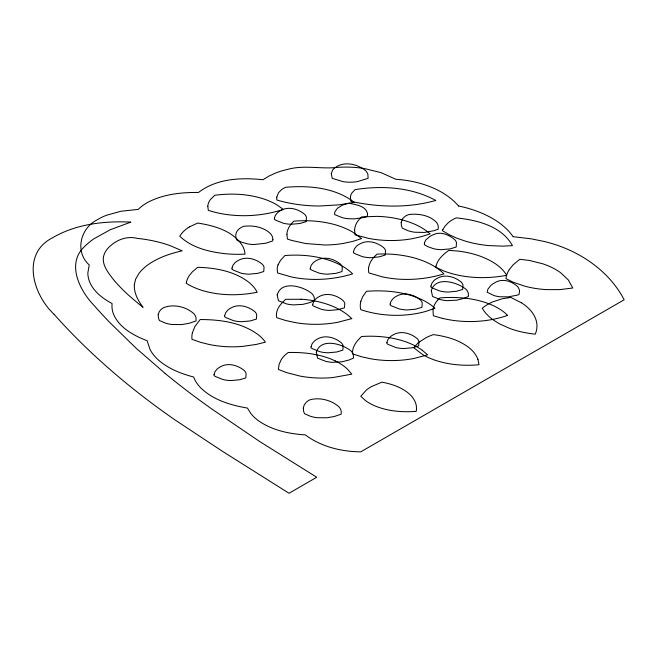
<?xml version="1.0" encoding="UTF-8"?>
<svg xmlns="http://www.w3.org/2000/svg" width="657" height="657" viewBox="0 0 657 657"><rect width="100%" height="100%" fill="white"/><g stroke="black" fill="none" stroke-linecap="round" stroke-linejoin="round"><path stroke-width="0.99" d="M437.882 299.888L439.87 297.9C457.387 296.562 475.512 298.023 491.814 304.963A59.352 34.263 0 0 1 504.954 312.921L507.549 315.319M351.807 318.612L338.059 322.226A70.726 40.833 0 0 1 294.812 322.521L285.598 320.476L276.786 317.676A35.733 20.63 0 0 1 276.449 314.013C276.934 307.928 281.393 303.156 285.754 299.313L301.029 299.264M513.257 236.701L531.267 238.844L544.292 241.489A109.358 63.138 0 0 1 560.864 246.539C587.087 256.394 611.117 274.585 624.15 299.781L360.775 451.844C341.246 451.671 321.142 446.744 305.324 434.893C289.047 433.891 272.285 430.327 258.694 420.882A60.715 35.051 0 0 1 250.925 413.614L247.434 408.063C230.632 405.205 213.123 400.023 200.648 387.802A66.267 38.262 0 0 1 194.866 379.853L193.618 376.987C181.053 373.734 168.537 368.807 158.633 360.2A72.163 41.662 0 0 1 150.1 349.639L147.135 340.737C133.897 335.612 119.705 328.139 113.653 314.522A65.314 37.704 0 0 1 111.953 306.359L112.076 303.55C104.028 299.231 96.275 293.605 91.487 285.664A68.369 39.477 0 0 1 87.857 272.869L89.245 264.943C74.496 251.861 80.376 228.135 97.137 219.865A53.102 30.657 0 0 1 106.27 215.34L120.954 211.242L138.167 209.394L140.434 207.341A54.917 31.708 0 0 1 148.63 201.913C163.954 194.119 181.537 192.287 198.513 192.452C216.547 178.515 241.111 177.39 262.923 179.739L269.107 175.986L275.989 172.873A57.98 33.474 0 0 1 287.462 169.432C303.887 164.751 320.838 169.268 337.353 167.395A68.344 39.461 0 0 1 364.446 168.553L381.134 172.676L395.834 179.262L400.975 179.714A75.892 43.814 0 0 1 420.217 183.385C434.63 187.491 448.756 194.538 458.627 206.101M442.424 318.399L433.349 315.787L432.988 309.759A44.356 25.607 0 0 1 437.882 299.888M335.119 360.857C320.542 354.024 304.158 352.095 288.201 352.505L285.91 354.32A43.165 24.925 0 0 0 280.868 360.274L279.028 364.692L278.42 369.456L286.657 372.634L299.904 376.05A69.732 40.258 0 0 0 333 377.537L351.807 374.162L347.471 369.144A57.57 33.236 0 0 0 335.119 360.857M521.428 302.795L510.809 297.432L502.449 298.721L492.898 301.809A45.185 26.091 0 0 0 483.544 307.213L482.271 308.256L483.946 310.851A65.445 37.786 0 0 0 493.415 320.049L499.575 323.893L510.259 328.648A69.658 40.217 0 0 0 535.274 334.15A59.869 34.566 0 0 0 521.444 302.787M422.188 350.214L427.641 354.862L413.894 358.476A70.726 40.833 0 0 1 370.647 358.771L361.432 356.726L352.62 353.918C351.84 346.929 356.759 340.942 361.588 336.499C375.952 335.579 390.587 336.819 404.31 341.312A62.932 36.332 0 0 1 422.196 350.214M165.227 373.513L136.188 348.276L109.662 322.373A940.528 543.011 0 0 1 93.729 305.086C79.669 290.41 66.324 263.769 84.252 246.835A96.439 55.681 0 0 1 94.123 238.663L110.236 229.745L130.833 222.107C103.978 220.826 75.769 224.045 52.248 237.933C20.843 254.16 33.105 294.911 54.186 314.375M477.918 359.404L479.01 364.75C463.842 366.089 448.263 364.873 433.842 359.781A59.434 34.312 0 0 1 422.779 354.64L413.779 347.799L418.115 342.806L425.851 337.788A51.542 29.754 0 0 1 431.821 335.169L433.349 334.618C445.865 336.253 458.627 339.702 468.786 347.496A53.184 30.707 0 0 1 477.918 359.395M301.046 299.198A66.907 38.632 0 0 1 351.733 318.637M507.598 315.36A71.137 41.071 0 0 1 442.457 318.349M458.685 206.002A92.382 53.332 0 0 1 513.109 236.734M54.145 314.391A998.722 576.608 0 0 0 174.869 419.823L222.69 451.458L289.023 493.267L316.74 477.261L259.408 441.34L213.188 409.943A1053.212 608.07 0 0 1 165.219 373.521M286.92 234.204L287.388 239.058L291.864 240.462L305.751 243.55L324.796 244.995A67.786 39.133 0 0 0 343.693 243.361L352.817 241.365L361.588 238.581L352.645 232.052A65.166 37.621 0 0 0 333.255 224.226C320.452 220.9 307.074 220.111 293.909 221.163L291.93 223.15A44.356 25.607 0 0 0 287.027 233.03L286.92 234.204M354.599 229.966L355.067 234.82L368.815 238.425A70.726 40.833 0 0 0 412.054 238.729L421.277 236.676L430.08 233.876C421.925 226.566 411.528 222.288 401.033 219.578A68.114 39.321 0 0 0 377.019 216.358L361.588 216.925L359.601 218.912A44.356 25.607 0 0 0 354.706 228.792L354.599 229.966M207.826 206.199L208.294 210.339A69.913 40.364 0 0 0 221.672 213.73C242.146 217.385 263.556 215.939 283.315 209.394L277.295 205.124A60.329 34.829 0 0 0 262.496 198.554C247.131 193.799 230.706 193.174 214.814 195.269L210.445 199.506A32.004 18.478 0 0 0 207.932 205.189L207.826 206.199M519.556 291.223L518.964 294.607L516.813 295.264L508.173 296.865L499.796 296.767A21.106 12.187 0 0 1 493.965 295.535L487.166 292.25L487.896 289.146L490.902 285.384A23.775 13.723 0 0 1 494.368 283.011C501.578 278.125 510.875 280.679 517.026 286.074A18.577 10.726 0 0 1 519.079 289.08L519.556 291.223M134.34 284.686C133.814 293.079 138.175 300.824 143.062 307.312C132.229 298.721 121.644 289.63 112.905 278.855C107.641 271.932 100.603 263.276 104.307 254.045A42.278 24.408 0 0 1 107.805 248.412C115.271 240.29 126.316 235.551 137.305 238.384A92.604 53.463 0 0 1 170.179 245.661L182.203 250.826C169.67 253.684 157.105 257.905 146.741 265.724A66.431 38.352 0 0 0 138.832 273.608L135.597 279.217L134.34 284.686M331.284 173.596L332.237 178.326L343.118 181.66A26.814 15.481 0 0 0 357.227 181.66L368.117 178.326L367.863 174.22A21.065 12.163 0 0 0 365.432 170.524C357.244 163.905 344.079 160.965 335.078 167.642A18.24 10.528 0 0 0 332.434 170.409L331.284 173.596M350.395 197.24L350.986 201.395C378.793 207.366 408.252 208.236 435.788 200.451C411.356 187.155 382.119 185.323 355.067 189.627L351.988 192.862A23.241 13.419 0 0 0 350.657 195.712L350.395 197.24M277.197 294.894L278.42 300.725L286.551 303.904A23.726 13.698 0 0 0 293.392 304.897L302.885 304.363L309.882 302.581L314.301 300.725L314.243 297.646A20.572 11.875 0 0 0 311.845 293.49C303.115 286.271 281.352 280.063 277.197 294.894M316.337 352.324L317.561 358.155L325.683 361.334A23.726 13.698 0 0 0 332.524 362.327L342.026 361.802L349.015 360.011L353.433 358.155L353.384 355.076A20.572 11.875 0 0 0 350.986 350.92C342.248 343.71 320.493 337.501 316.337 352.324M431.312 290.657L432.528 296.488L440.658 299.666A23.726 13.698 0 0 0 447.499 300.66L457.001 300.126L463.99 298.344L468.408 296.488L468.351 293.408A20.572 11.875 0 0 0 465.961 289.252C457.223 282.034 435.468 275.825 431.312 290.657M367.567 214.092L367.296 216.457L362.984 217.672L354.328 218.88L347.988 218.707A23.709 13.69 0 0 1 341.96 217.582L334.684 214.576A16.729 9.658 0 0 1 334.963 211.726L337.419 208.285L341.812 205.477A21.008 12.13 0 0 1 349.36 203.276C355.922 204.762 366.31 205.896 367.567 214.092M303.312 407.866L303.591 411.282L304.511 413.713L310.482 416.292A24.465 14.126 0 0 0 317.2 417.704L326.8 417.795L334.117 416.546L341.205 414.181L341.18 411.077A22.051 12.729 0 0 0 338.922 406.823C331.432 400.031 319.417 397.107 309.841 399.834A18.511 10.693 0 0 0 306.507 402.059L304.306 404.761L303.312 407.866M401.164 222.411L401.443 225.803L402.363 228.225L408.326 230.812A25.065 14.47 0 0 0 415.002 232.25L424.447 232.43L433.817 230.714L438.235 229.17L438.219 226.065A22.092 12.754 0 0 0 435.977 221.828C429.046 215.077 418.271 213.443 409.04 214.502A13.731 7.925 0 0 0 405.344 216.178L402.757 218.502L401.164 222.411M158.197 314.662L158.452 318.07L159.372 320.501L165.342 323.08A24.465 14.126 0 0 0 172.052 324.492L181.66 324.583L188.97 323.334L196.065 320.969L196.041 317.865A22.092 12.754 0 0 0 193.807 313.627C186.12 306.679 173.588 303.789 163.905 307.558A16.294 9.403 0 0 0 160.702 309.817L159.265 311.615L158.197 314.662M214.067 374.531L214.001 375.574L215.586 376.584L222.854 379.483A22.19 12.812 0 0 0 231.1 380.559L239.633 379.771L245.8 377.931L246.112 373.546A16.244 9.379 0 0 0 244.33 370.597C237.793 365.152 227.807 362.262 220.095 366.984A18.47 10.66 0 0 0 217.073 369.094L215.036 371.624L214.067 374.531M224.669 315.688L224.604 316.731L226.189 317.733L233.457 320.632A22.19 12.812 0 0 0 241.702 321.708L250.235 320.928L256.402 319.088L256.706 314.703A16.244 9.379 0 0 0 254.932 311.747C248.395 306.31 238.409 303.411 230.697 308.141A18.47 10.66 0 0 0 227.675 310.244L225.638 312.781L224.669 315.688M232.011 268.138L231.937 269.181L233.522 270.183L240.799 273.082A22.19 12.812 0 0 0 249.036 274.166L257.569 273.378L263.744 271.538L264.048 267.153A16.244 9.379 0 0 0 262.274 264.204C255.737 258.759 245.751 255.869 238.031 260.591A18.47 10.66 0 0 0 235.017 262.701L232.972 265.231L232.011 268.138M274.404 218.239L274.339 219.282L275.924 220.284L283.2 223.183A22.19 12.812 0 0 0 291.437 224.259L299.97 223.479L306.146 221.639L306.449 217.253A16.244 9.379 0 0 0 304.676 214.305C298.138 208.86 288.152 205.961 280.432 210.692A18.47 10.66 0 0 0 277.418 212.794L275.373 215.332L274.404 218.239M310.285 268.138L310.219 269.181L311.804 270.183L319.072 273.082A22.19 12.812 0 0 0 327.317 274.166L335.85 273.378L342.018 271.538L342.33 267.153A16.244 9.379 0 0 0 340.548 264.204C334.011 258.759 324.024 255.869 316.313 260.591A18.47 10.66 0 0 0 313.29 262.701L311.254 265.231L310.285 268.138M312.732 304.388L312.666 305.431L314.251 306.433L321.519 309.332A22.19 12.812 0 0 0 329.765 310.416L338.298 309.628L344.465 307.788L344.769 303.403A16.244 9.379 0 0 0 342.995 300.454C336.458 295.009 326.472 292.119 318.76 296.841A18.47 10.66 0 0 0 315.738 298.943L313.701 301.481L312.732 304.388M311.098 346.756L311.032 347.799L312.617 348.81L319.885 351.7A22.19 12.812 0 0 0 328.13 352.784L336.663 351.996L342.839 350.156L343.143 345.771A16.244 9.379 0 0 0 341.361 342.823C334.832 337.378 324.845 334.487 317.126 339.209A18.47 10.66 0 0 0 314.112 341.32L312.067 343.849L311.098 346.756M353.499 251.664L353.433 252.707L355.018 253.709L362.286 256.608A22.19 12.812 0 0 0 370.532 257.684L379.064 256.903L385.24 255.064L385.544 250.678A16.244 9.379 0 0 0 383.762 247.722C377.233 242.285 367.247 239.386 359.527 244.117A18.47 10.66 0 0 0 356.513 246.219L354.468 248.757L353.499 251.664M386.932 342.519L386.866 343.562L388.451 344.572L395.719 347.471A22.19 12.812 0 0 0 403.965 348.547L412.497 347.758L418.665 345.919L418.977 341.533A16.244 9.379 0 0 0 417.195 338.585C410.658 333.14 400.671 330.249 392.96 334.971A18.47 10.66 0 0 0 389.938 337.082L387.901 339.612L386.932 342.519M390.192 303.92L390.127 304.963L391.712 305.965L398.98 308.864A22.19 12.812 0 0 0 407.225 309.94L415.758 309.16L421.934 307.312L422.237 302.934A16.244 9.379 0 0 0 420.455 299.978C413.926 294.541 403.94 291.642 396.22 296.373A18.47 10.66 0 0 0 393.198 298.475L391.161 301.013L390.192 303.92M430.967 286.033L430.902 287.076L432.487 288.078L439.755 290.977A22.19 12.812 0 0 0 448 292.053L456.525 291.265L462.7 289.425L463.004 285.039A16.244 9.379 0 0 0 461.23 282.091C454.693 276.654 444.707 273.755 436.987 278.478A18.47 10.66 0 0 0 433.973 280.588L431.928 283.126L430.967 286.033M368.593 268.023L368.52 269.247A41.514 23.964 0 0 0 368.93 272.951L382.234 276.827A69.396 40.061 0 0 0 401.025 279.282C415.495 279.956 430.08 278.125 443.943 273.887A68.147 39.346 0 0 0 411.914 257.314C400.548 254.505 388.763 253.569 377.085 254.119C372.946 257.716 369.25 262.414 368.593 268.023M276.753 197.125L276.786 199.983A93.335 53.89 0 0 0 319.548 206.002L339.439 204.82L354.254 202.331C335.045 187.532 309.151 185.331 285.754 187.27A21.73 12.549 0 0 0 281.492 189.717L278.519 192.739L276.753 197.125M272.86 239.37L272.712 240.938L265.699 243.254L253.857 244.527A24.366 14.068 0 0 1 247.024 243.763L240.684 241.866L236.832 239.994C234.705 236.306 235.715 231.354 239.189 228.866A17.493 10.101 0 0 1 243.648 226.345C252.781 225.121 263.564 226.92 270.454 233.596A22.092 12.754 0 0 1 272.688 237.834L272.86 239.37M416.497 408.983L416.226 411.356C401.887 412.44 387.014 411.233 373.734 405.377A47.649 27.512 0 0 1 365.267 400.392L360.775 396.294L366.335 390.086A46.688 26.953 0 0 1 371.829 386.39L381.972 382.169C390.636 383.778 399.284 386.53 406.519 391.695A46.269 26.715 0 0 1 416.423 406.626L416.497 408.983M424.438 242.77L424.373 244.7L427.65 246.597L433.234 248.609A22.19 12.812 0 0 0 441.471 249.685L450.004 248.896L456.18 247.057L456.492 242.663A17.148 9.904 0 0 0 454.775 239.682C449.174 234.861 440.699 231.124 433.546 234.639A22.814 13.173 0 0 0 429.579 236.635L425.802 239.961L424.438 242.77M186.473 282.173L186.276 283.307L189.75 285.327A59.869 34.566 0 0 0 201.379 290.197C219.389 295.806 238.811 295.905 257.216 292.25A57.11 32.973 0 0 0 248.839 282.264C234.352 271.169 215.529 267.801 197.691 267.3L192.32 271.867L189.15 275.776A46.59 26.896 0 0 0 186.736 281.056L186.473 282.173M435.993 266.159L435.788 267.3L443.459 270.807A67.113 38.747 0 0 0 460.385 275.628C475.676 278.461 491.477 278.19 506.736 275.299C500.963 265.789 490.713 260.156 480.587 256.329A67.457 38.944 0 0 0 458.479 251.114L448.838 250.35C443.327 254.333 437.644 259.269 435.993 266.159M192.37 332.844L192.115 334.117A55.985 32.324 0 0 0 191.984 339.324L200.492 342.305L209.419 344.539A69.502 40.126 0 0 0 242.31 346.428L256.337 344.424L265.371 342.149A58.374 33.704 0 0 0 258.308 334.783C241.743 322.48 220.259 319.507 200.139 319.557L194.833 326.636L192.37 332.844M360.841 301.292L360.578 302.45A49.431 28.538 0 0 0 360.512 308.437L360.775 309.669C372.897 313.726 385.725 315.516 398.487 315.319A66.768 38.549 0 0 0 426.442 311.213L434.975 308.256A62.694 36.192 0 0 0 422.443 299.912C405.114 291.7 385.413 289.877 366.483 291.306L362.664 296.742L360.841 301.292M278.067 264.804L277.706 265.904A39.206 22.634 0 0 0 277.188 269.337L277.607 272.951L290.911 276.827A69.396 40.061 0 0 0 309.693 279.282C324.172 279.956 338.757 278.125 352.62 273.887A63.778 36.825 0 0 0 333 261.667C317.758 255.819 301.136 254.267 284.941 255.532L280.383 260.542L278.067 264.804M442.793 229.622L442.317 230.582L449.207 234.705L456.944 238.228L465.361 241.135A78.766 45.473 0 0 0 488.422 245.562L502.868 246.153L512.444 245.644C501.57 225.926 476.933 220.005 456.18 217.869L453.576 219.151A35.798 20.671 0 0 0 448.279 222.731L445.134 226L442.793 229.622M509.257 269.641L508.51 270.881A54.745 31.61 0 0 0 505.915 278.601L513.035 282.149L524.943 286.222A67.95 39.231 0 0 0 546.681 289.63L559.969 289.606L572.781 288.012L568.305 279.931L560.741 272.803A63.31 36.554 0 0 0 542.649 263.761L529.345 260.451L519.777 259.293L513.117 264.853L509.257 269.641M189.298 226.969L188.066 227.757A43.534 25.13 0 0 0 179.772 236.233C192.09 247.952 209.542 252.017 225.967 253.774A75.013 43.313 0 0 0 240.232 254.292L244.987 254.119A52.938 30.559 0 0 0 242.696 246.153C233.358 230.87 214.322 225.655 197.691 223.052L189.298 226.969"/></g></svg>
